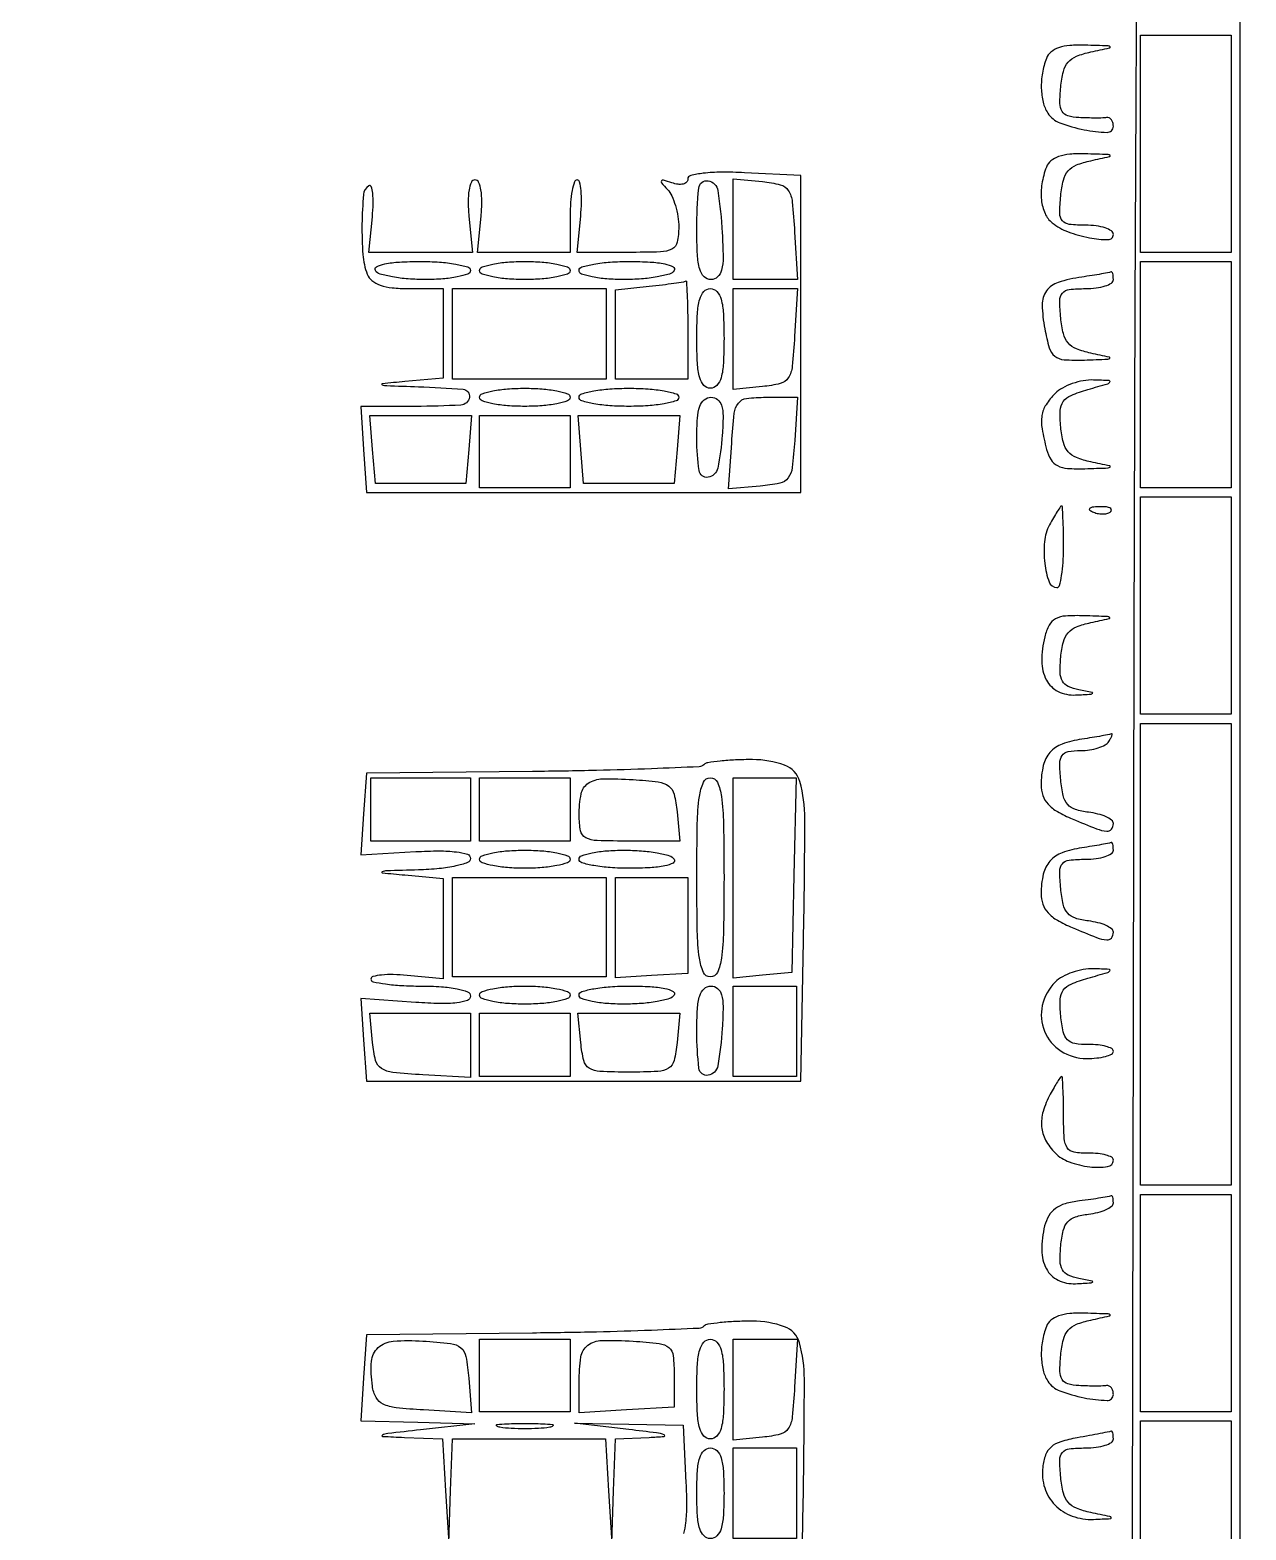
# Model space of a CAD drawing. Extents: x 23 to 255, y 40 to 184.
# Drawn here: x 61.53 to 72.9, y 74.53 to 88.54 of the extents above; entities that cross this region are included whole.
import ezdxf

# ---------------------------------------------------------------- set-up
doc = ezdxf.new("R2010")
doc.units = 0
doc.header["$MEASUREMENT"] = 0

msp = doc.modelspace()

# ---------------------------------------------------------------- linework, layer by layer
for points in [[(207.919475, 175.632891, 0.000007), (191.762556, 175.634099, 0.00002), (173.0434, 175.634494, 0.000013), (151.49745, 175.633531)], [(96.6132, 131.2146), (96.6132, 100.8432, -0.00018), (96.608357, 87.419075, -0.000516), (96.591991, 78.0858, -0.000015), (96.570667, 70.513747, -0.41338)], [(71.877434, 89.697059, 0.000487), (71.864642, 87.612289, 0.000547), (71.852822, 84.70673, 0.000272), (71.843874, 81.02565), (71.8254, 71.2332)], [(68.7375, 73.4751), (68.758651, 74.7864, 0.003341), (68.769507, 75.935665, 0.06908), (68.723067, 76.277119, 0.2436), (68.583294, 76.426851, 0.085682), (68.284688, 76.4784, 0.010862), (68.125203, 76.474935, 0.015204), (67.983059, 76.464418, 0.011476), (67.866949, 76.449568, 0.160159), (67.829802, 76.430802, -0.187428), (67.785345, 76.411223, -0.001165), (67.340066, 76.39253, -0.004517), (66.828116, 76.376863, -0.002838), (66.229452, 76.367352), (64.6767, 76.3515), (64.650915, 75.94965), (64.625129, 75.5478), (65.158515, 75.533578), (65.6919, 75.519356), (65.1843, 75.4632, 0.001162), (64.876463, 75.42842, 0.079696), (64.826245, 75.414311, 0.781824), (64.828519, 75.402436, 0.003603), (65.032028, 75.392822), (65.387356, 75.3786), (65.417882, 74.89215), (65.448407, 74.4057), (65.464403, 74.89215), (65.4804, 75.3786), (66.195278, 75.3786), (66.910156, 75.3786), (66.940682, 74.89215), (66.971207, 74.4057), (66.987203, 74.89215), (67.0032, 75.3786), (67.32045, 75.392822, 0.012356), (67.457843, 75.402387, 0.793101), (67.459783, 75.416611, 0.06011), (67.388425, 75.434469, 0.002562), (67.1301, 75.465623), (66.6225, 75.524201), (67.1301, 75.514851), (67.6377, 75.5055), (67.663084, 74.96914, -0.01171), (67.668205, 74.7547, -0.027657), (67.659443, 74.595109, -0.039452), (67.640089, 74.493932, -0.500597)]]:
    msp.add_lwpolyline(points, format="xyb")
msp.add_lwpolyline([(72.8406, 71.2332), (72.8406, 81.4698), (72.8406, 91.7064)])
for points in [[(72.756, 87.4764), (72.756, 86.4612), (72.333, 86.4612), (71.91, 86.4612), (71.91, 87.4764), (71.91, 88.4916), (72.333, 88.4916), (72.756, 88.4916)], [(72.756, 85.3191), (72.756, 84.2616), (72.333, 84.2616), (71.91, 84.2616), (71.91, 85.3191), (71.91, 86.3766), (72.333, 86.3766), (72.756, 86.3766)], [(66.9186, 85.6998), (66.9186, 85.2768), (66.1995, 85.2768), (65.4804, 85.2768), (65.4804, 85.6998), (65.4804, 86.1228), (66.1995, 86.1228), (66.9186, 86.1228)], [(65.633557, 84.62115), (65.6073, 84.3039), (65.1843, 84.3039), (64.7613, 84.3039), (64.735043, 84.62115), (64.708786, 84.9384), (65.1843, 84.9384), (65.659814, 84.9384)], [(66.5802, 84.6), (66.5802, 84.2616), (66.1572, 84.2616), (65.7342, 84.2616), (65.7342, 84.6), (65.7342, 84.9384), (66.1572, 84.9384), (66.5802, 84.9384)], [(67.579357, 84.62115), (67.5531, 84.3039), (67.1301, 84.3039), (66.7071, 84.3039), (66.680843, 84.62115), (66.654586, 84.9384), (67.1301, 84.9384), (67.605614, 84.9384)], [(72.756, 83.1618), (72.756, 82.1466), (72.333, 82.1466), (71.91, 82.1466), (71.91, 83.1618), (71.91, 84.177), (72.333, 84.177), (72.756, 84.177)], [(72.756, 79.9047), (72.756, 77.7474), (72.333, 77.7474), (71.91, 77.7474), (71.91, 79.9047), (71.91, 82.062), (72.333, 82.062), (72.756, 82.062)], [(65.6496, 81.2583), (65.6496, 80.9622), (65.1843, 80.9622), (64.719, 80.9622), (64.719, 81.2583), (64.719, 81.5544), (65.1843, 81.5544), (65.6496, 81.5544)], [(66.5802, 81.2583), (66.5802, 80.9622), (66.1572, 80.9622), (65.7342, 80.9622), (65.7342, 81.2583), (65.7342, 81.5544), (66.1572, 81.5544), (66.5802, 81.5544)], [(68.672041, 80.64495), (68.6529, 79.7355), (68.37795, 79.70899), (68.103, 79.68248), (68.103, 80.61844), (68.103, 81.5544), (68.397091, 81.5544), (68.691183, 81.5544)], [(66.9186, 80.1585), (66.9186, 79.6932), (66.1995, 79.6932), (65.4804, 79.6932), (65.4804, 80.1585), (65.4804, 80.6238), (66.1995, 80.6238), (66.9186, 80.6238)], [(67.68, 80.17504), (67.68, 79.72628), (67.3416, 79.706313), (67.0032, 79.686346), (67.0032, 80.155073), (67.0032, 80.6238), (67.3416, 80.6238), (67.68, 80.6238)], [(68.6952, 79.1856), (68.6952, 78.7626), (68.3991, 78.7626), (68.103, 78.7626), (68.103, 79.1856), (68.103, 79.6086), (68.3991, 79.6086), (68.6952, 79.6086)], [(66.5802, 79.0587), (66.5802, 78.7626), (66.1572, 78.7626), (65.7342, 78.7626), (65.7342, 79.0587), (65.7342, 79.3548), (66.1572, 79.3548), (66.5802, 79.3548)], [(72.756, 76.6476), (72.756, 75.6324), (72.333, 75.6324), (71.91, 75.6324), (71.91, 76.6476), (71.91, 77.6628), (72.333, 77.6628), (72.756, 77.6628)], [(66.5802, 75.9708), (66.5802, 75.6324), (66.1572, 75.6324), (65.7342, 75.6324), (65.7342, 75.9708), (65.7342, 76.3092), (66.1572, 76.3092), (66.5802, 76.3092)], [(72.756, 73.4328), (72.756, 71.3178), (72.333, 71.3178), (71.91, 71.3178), (71.91, 73.4328), (71.91, 75.5478), (72.333, 75.5478), (72.756, 75.5478)], [(68.6952, 74.871), (68.6952, 74.448), (68.3991, 74.448), (68.103, 74.448), (68.103, 74.871), (68.103, 75.294), (68.3991, 75.294), (68.6952, 75.294)]]:
    msp.add_lwpolyline(points, close=True)
for points in [[(71.030751, 88.273181, 0.0495), (70.993292, 88.136496, 0.04873), (70.983158, 87.994383, 0.052152), (71.000281, 87.86382, 0.086253), (71.044145, 87.761978, 0.158954), (71.156364, 87.671833, 0.040773), (71.382955, 87.606681, 0.042339), (71.597758, 87.582119, 0.422799), (71.6562, 87.638878, 0.069125), (71.651455, 87.673038, 0.096957), (71.637562, 87.700431, 0.11927), (71.616907, 87.716818, 0.148548), (71.59275, 87.720182, -0.032871), (71.556527, 87.71688, -0.006291), (71.490449, 87.716049, -0.006681), (71.41317, 87.717082, -0.006106), (71.33359, 87.720182, -0.05495), (71.230001, 87.736998, -0.193276), (71.177374, 87.777219, -0.136101), (71.156725, 87.853055, -0.022892), (71.16439, 88.00478, -0.036115), (71.189225, 88.150815, -0.117011), (71.233766, 88.237723, -0.122771), (71.311228, 88.293013, -0.041689), (71.4447, 88.33317, 0.001436), (71.621642, 88.371217, 0.566601), (71.625026, 88.381255, 0.210285), (71.60786, 88.389555, 0.000849), (71.390301, 88.396991, 0.028171), (71.249569, 88.393632, 0.062943), (71.144985, 88.371787, 0.088789), (71.072982, 88.331631, 0.130364)], [(71.030751, 87.257981, 0.051842), (70.988464, 87.100804, 0.065912), (70.984324, 86.95078, 0.076903), (71.017563, 86.824589, 0.123772), (71.08515, 86.737024, 0.076807), (71.233262, 86.653426, 0.043332), (71.43231, 86.597496, 0.044949), (71.607413, 86.580373, 0.416453), (71.6562, 86.628788, 0.25526), (71.638108, 86.661918, 0.062572), (71.580072, 86.689675, 0.048774), (71.49632, 86.708727, 0.031561), (71.39704, 86.715, -0.026099), (71.244173, 86.722985, -0.193228), (71.180947, 86.756395, -0.17965), (71.155835, 86.825746, -0.022042), (71.16439, 86.98958, -0.036115), (71.189225, 87.135615, -0.117011), (71.233766, 87.222523, -0.122771), (71.311228, 87.277813, -0.041689), (71.4447, 87.31797, 0.001436), (71.621642, 87.356017, 0.566601), (71.625026, 87.366055, 0.210285), (71.60786, 87.374355, 0.000849), (71.390301, 87.381791, 0.028171), (71.249569, 87.378432, 0.062943), (71.144985, 87.356587, 0.088789), (71.072982, 87.316431, 0.130364)], [(67.68, 87.144692, -0.203488), (67.667945, 87.116297, -0.13654), (67.63651, 87.099271, -0.090307), (67.588657, 87.097122, -0.05082), (67.53195, 87.110806, 0.010405), (67.451638, 87.137202, 0.328028), (67.433107, 87.130705, 0.338283), (67.434125, 87.111406, 0.010716), (67.48965, 87.048931, -0.078578), (67.530253, 86.988442, -0.03541), (67.564336, 86.898856, -0.03394), (67.587606, 86.797135, -0.039281), (67.5954, 86.69808, -0.050825), (67.581, 86.556779, -0.230029), (67.531912, 86.492915, -0.108339), (67.425405, 86.466009, -0.007904), (67.121214, 86.4612), (66.647028, 86.4612), (66.6793, 86.7996, 0.018125), (66.686941, 86.929337, 0.030261), (66.682796, 87.038595, 0.031602), (66.669683, 87.11903, 0.349806), (66.645886, 87.138, 0.325612), (66.620255, 87.119329, 0.029992), (66.599495, 87.038595, 0.029671), (66.584942, 86.929315, 0.018271), (66.5802, 86.7996), (66.5802, 86.4612), (66.148314, 86.4612), (65.716428, 86.4612), (65.7487, 86.7996, 0.021601), (65.755815, 86.936615, 0.043774), (65.747322, 87.04416, 0.062118), (65.725913, 87.115804, 0.297419), (65.6919, 87.138, 0.297419), (65.657887, 87.115804, 0.062118), (65.636478, 87.04416, 0.043774), (65.627985, 86.936615, 0.021601), (65.6351, 86.7996), (65.667372, 86.4612), (65.1843, 86.4612), (64.701228, 86.4612), (64.732821, 86.792484, 0.017272), (64.740358, 86.916839, 0.035084), (64.736038, 87.014651, 0.055287), (64.72212, 87.075531, 0.479719), (64.699407, 87.083591, 0.238383), (64.649759, 87.002466, 0.016163), (64.63614, 86.72382, 0.022905), (64.644434, 86.440735, 0.072958), (64.685751, 86.256619, 0.135731), (64.729206, 86.197791, 0.081869), (64.805743, 86.155841, 0.058118), (64.917141, 86.130707, 0.026458), (65.066451, 86.1228), (65.3958, 86.1228), (65.3958, 85.704664), (65.3958, 85.286529), (65.03625, 85.254145, 0.002203), (64.825753, 85.23425, 0.795152), (64.824535, 85.224837, 0.080672), (64.866771, 85.216501, 0.00087), (65.16315, 85.20698, -0.014478), (65.580011, 85.182219, -0.42922), (65.639346, 85.107576, -0.358078), (65.560338, 85.034875, -0.014035), (65.137365, 85.023), (64.625129, 85.023), (64.650915, 84.62115), (64.6767, 84.2193), (66.7071, 84.2193), (68.7375, 84.2193), (68.7375, 85.6998), (68.7375, 87.1803), (68.20875, 87.205487, 0.013017), (67.992438, 87.210153, 0.027509), (67.825018, 87.200184, 0.030396), (67.707304, 87.179341, 0.346657)], [(68.678471, 86.65155), (68.704042, 86.2074), (68.403521, 86.2074), (68.103, 86.2074), (68.103, 86.67806), (68.103, 87.14872), (68.37795, 87.12221, -0.037402), (68.544648, 87.093443, -0.191512), (68.619406, 87.039608, -0.117611), (68.656222, 86.933549, -0.010613)], [(68.001671, 86.6449, -0.011536), (68.009706, 86.417438, -0.062432), (67.995866, 86.294893, -0.149007), (67.958642, 86.231798, -0.187646), (67.895921, 86.2074, -0.201183), (67.832418, 86.234029, -0.127051), (67.79163, 86.304625, -0.056337), (67.770147, 86.438928, -0.011516), (67.7646, 86.67975, -0.023706), (67.782749, 87.062323, -0.429275), (67.869401, 87.130274, -0.330935), (67.961212, 87.038511, -0.022028)], [(65.6496, 86.292, -0.321151), (65.625991, 86.259034, -0.03204), (65.52681, 86.232251, -0.030878), (65.391818, 86.213509, -0.019057), (65.231593, 86.2074, -0.018832), (65.067683, 86.213576, -0.025672), (64.921016, 86.232251, -0.024383), (64.805023, 86.259012, -0.187586), (64.7613, 86.292, -0.439638), (64.771215, 86.327165, -0.067066), (64.848636, 86.353997, -0.036506), (64.985095, 86.371381, -0.013434), (65.179307, 86.3766, -0.016922), (65.359588, 86.370497, -0.027583), (65.511451, 86.351749, -0.026513), (65.624786, 86.325093, -0.333273)], [(66.5802, 86.292, -0.322437), (66.556465, 86.259021, -0.031449), (66.455944, 86.232251, -0.03053), (66.31934, 86.213509, -0.01883), (66.1572, 86.2074, -0.01883), (65.99506, 86.213509, -0.03053), (65.858456, 86.232251, -0.031449), (65.757935, 86.259021, -0.322437), (65.7342, 86.292, -0.322437), (65.757935, 86.324979, -0.031449), (65.858456, 86.351749, -0.03053), (65.99506, 86.370491, -0.01883), (66.1572, 86.3766, -0.01883), (66.31934, 86.370491, -0.03053), (66.455944, 86.351749, -0.031449), (66.556465, 86.324979, -0.322437)], [(67.5531, 86.292, -0.187586), (67.509377, 86.259012, -0.024383), (67.393384, 86.232251, -0.025672), (67.246717, 86.213576, -0.018832), (67.082807, 86.2074, -0.019057), (66.922582, 86.213509, -0.030878), (66.78759, 86.232251, -0.03204), (66.688409, 86.259034, -0.321151), (66.6648, 86.292, -0.333273), (66.689614, 86.325093, -0.026513), (66.802949, 86.351749, -0.027583), (66.954812, 86.370497, -0.016922), (67.135093, 86.3766, -0.013434), (67.329305, 86.371381, -0.036506), (67.465764, 86.353997, -0.067066), (67.543185, 86.327165, -0.439638)], [(67.68, 85.7421), (67.68, 85.2768), (67.3416, 85.2768), (67.0032, 85.2768), (67.0032, 85.694693), (67.0032, 86.112586), (67.32045, 86.145772, 0.003492), (67.443558, 86.159519, 0.005248), (67.550721, 86.173386, 0.002285), (67.641832, 86.186575, 0.111369), (67.65885, 86.193178, -0.580958), (67.667391, 86.18894, -0.002678), (67.673787, 86.066541, -0.007448), (67.678486, 85.919554, -0.004265)], [(71.3601, 86.230514, 0.040455), (71.140903, 86.180971, 0.16299), (71.031235, 86.101632, 0.162803), (70.991393, 85.972187, 0.040338), (71.014933, 85.748419, 0.024305), (71.05782, 85.568535, 0.156138), (71.10939, 85.491916, 0.153183), (71.196382, 85.458715, 0.023134), (71.385083, 85.456009, 0.000921), (71.603481, 85.463387, 0.198505), (71.622191, 85.471912, 0.581447), (71.618959, 85.482285, 0.001641), (71.4447, 85.51983, -0.041689), (71.311228, 85.559987, -0.122771), (71.233766, 85.615277, -0.117011), (71.189225, 85.702185, -0.036115), (71.16439, 85.84822, -0.022042), (71.155835, 86.012054, -0.17965), (71.180947, 86.081405, -0.193228), (71.244173, 86.114815, -0.026099), (71.39704, 86.1228, 0.030958), (71.496323, 86.128953, 0.047972), (71.580072, 86.147651, 0.061283), (71.638211, 86.174876, 0.258124), (71.6562, 86.2074, 0.023727), (71.654701, 86.238975, 0.047813), (71.649987, 86.263425, 0.082577), (71.643114, 86.277625, 0.39223), (71.63505, 86.279324, -0.088734), (71.618762, 86.273139, -0.002556), (71.545559, 86.259758, -0.005092), (71.458883, 86.24528, -0.003475)], [(68.0184, 85.6575, -0.01212), (68.012764, 85.425025, -0.054498), (67.991482, 85.2909, -0.118311), (67.952035, 85.218997, -0.211442), (67.8915, 85.1922, -0.211442), (67.830965, 85.218997, -0.118311), (67.791518, 85.2909, -0.054498), (67.770236, 85.425025, -0.01212), (67.7646, 85.6575, -0.01212), (67.770236, 85.889975, -0.054498), (67.791518, 86.0241, -0.118311), (67.830965, 86.096003, -0.211442), (67.8915, 86.1228, -0.211442), (67.952035, 86.096003, -0.118311), (67.991482, 86.0241, -0.054498), (68.012764, 85.889975, -0.01212)], [(68.678471, 85.67865, -0.010613), (68.656222, 85.396651, -0.117611), (68.619406, 85.290592, -0.191512), (68.544648, 85.236757, -0.037402), (68.37795, 85.20799), (68.103, 85.18148), (68.103, 85.65214), (68.103, 86.1228), (68.403521, 86.1228), (68.704042, 86.1228)], [(66.5802, 85.1076, -0.322437), (66.556465, 85.074621, -0.031449), (66.455944, 85.047851, -0.03053), (66.31934, 85.029109, -0.01883), (66.1572, 85.023, -0.01883), (65.99506, 85.029109, -0.03053), (65.858456, 85.047851, -0.031449), (65.757935, 85.074621, -0.322437), (65.7342, 85.1076, -0.322437), (65.757935, 85.140579, -0.031449), (65.858456, 85.167349, -0.03053), (65.99506, 85.186091, -0.01883), (66.1572, 85.1922, -0.01883), (66.31934, 85.186091, -0.03053), (66.455944, 85.167349, -0.031449), (66.556465, 85.140579, -0.322437)], [(67.5954, 85.1076, -0.332234), (67.570691, 85.074519, -0.026982), (67.458718, 85.047851, -0.027868), (67.308466, 85.029104, -0.017105), (67.1301, 85.023, -0.017105), (66.951734, 85.029104, -0.027868), (66.801482, 85.047851, -0.026982), (66.689509, 85.074519, -0.332234), (66.6648, 85.1076, -0.332234), (66.689509, 85.140681, -0.026982), (66.801482, 85.167349, -0.027868), (66.951734, 85.186096, -0.017105), (67.1301, 85.1922, -0.017105), (67.308466, 85.186096, -0.027868), (67.458718, 85.167349, -0.026982), (67.570691, 85.140681, -0.332234)], [(71.112343, 85.143857, 0.05361), (71.027135, 85.038117, 0.105388), (70.989145, 84.937543, 0.081), (70.990452, 84.812889, 0.02243), (71.032722, 84.62115, 0.069749), (71.073546, 84.524891, 0.141997), (71.133228, 84.46948, 0.100336), (71.228335, 84.443548, 0.024691), (71.391117, 84.440809, 0.000838), (71.608541, 84.448254, 0.21222), (71.625471, 84.456519, 0.564183), (71.622063, 84.466503, 0.001406), (71.4447, 84.50463, -0.0416), (71.311699, 84.54462, -0.121551), (71.234127, 84.599666, -0.117125), (71.189438, 84.685809, -0.03722), (71.164668, 84.829284, -0.032681), (71.159825, 84.984429, -0.14888), (71.188732, 85.068904, -0.139623), (71.260963, 85.125899, -0.027505), (71.418468, 85.180834, 0.001799), (71.603484, 85.234878, 0.186899), (71.62413, 85.250813, 0.567766), (71.617579, 85.263131, 0.003887), (71.471893, 85.26917, 0.052387), (71.375374, 85.262304, 0.039937), (71.2728, 85.235507, 0.040942), (71.17971, 85.194248, 0.071713)], [(68.002114, 84.754625, -0.031904), (67.959435, 84.445856, -0.315999), (67.869407, 84.360712, -0.415411), (67.785578, 84.423395, -0.035338), (67.7646, 84.71985, -0.015755), (67.77064, 84.911495, -0.066237), (67.792937, 85.024211, -0.135648), (67.834096, 85.084732, -0.17782), (67.896364, 85.1076, -0.161475), (67.957971, 85.087172, -0.16121), (67.995215, 85.033968, -0.075328), (68.009536, 84.932873, -0.015979)], [(68.678685, 84.70575, -0.013043), (68.655707, 84.45159, -0.133238), (68.616727, 84.354325, -0.182829), (68.538617, 84.305022, -0.029272), (68.3568, 84.278869), (68.0607, 84.253837), (68.090015, 84.680719, -0.010355), (68.114846, 84.958127, -0.134833), (68.152711, 85.053471, -0.204915), (68.228528, 85.09693, -0.02907), (68.4119, 85.1076), (68.704471, 85.1076)], [(71.059783, 83.91532, 0.099787), (71.012799, 83.759287, 0.052944), (71.015277, 83.556591, 0.055682), (71.055849, 83.382732, 0.317652), (71.129062, 83.331, 0.342639), (71.153333, 83.349845, 0.022344), (71.172735, 83.442831, 0.024994), (71.186442, 83.565756, 0.015269), (71.1909, 83.7117, 0.004474), (71.189594, 83.857677, 0.007451), (71.185562, 83.980569, 0.002218), (71.180089, 84.085443, 0.397739), (71.172727, 84.0924, 0.249857), (71.162553, 84.086978, 0.005916), (71.132053, 84.040383, 0.01163), (71.09742, 83.983192, 0.007461)], [(71.471138, 84.034609, 0.051402), (71.517403, 84.021408, 0.05415), (71.564572, 84.018242, 0.060344), (71.605629, 84.024939, 0.126455), (71.633288, 84.041287, 0.296942), (71.637197, 84.059803, 0.208169), (71.621754, 84.075424, 0.077125), (71.581147, 84.084791, 0.028489), (71.52225, 84.085721, 0.018894), (71.459111, 84.080726, 0.168741), (71.434428, 84.06877, 0.470617), (71.435887, 84.053352, 0.054073)], [(71.015673, 82.871806, 0.060961), (70.987104, 82.642839, 0.122353), (71.030338, 82.467035, 0.159164), (71.140025, 82.360571, 0.127059), (71.302351, 82.327321, 0.001426), (71.448781, 82.335173, 0.23893), (71.462177, 82.342941, 0.530065), (71.458434, 82.351828, 0.00215), (71.334076, 82.376144, -0.058343), (71.234069, 82.407667, -0.162125), (71.180514, 82.456897, -0.123526), (71.158955, 82.537881, -0.027795), (71.164876, 82.681503, -0.038077), (71.1896, 82.823072, -0.117188), (71.234402, 82.908642, -0.120626), (71.31206, 82.963507, -0.041537), (71.4447, 83.00337, 0.001735), (71.617822, 83.040704, 0.587449), (71.62099, 83.051219, 0.193787), (71.601607, 83.059837, 0.000953), (71.382862, 83.067191, 0.022962), (71.210305, 83.064737, 0.107631), (71.115309, 83.037979, 0.150308), (71.05677, 82.979206, 0.059852)], [(71.360375, 81.914791, 0.05122), (71.177975, 81.868553, 0.124314), (71.064002, 81.790918, 0.126477), (71.001708, 81.669442, 0.053945), (70.980695, 81.486633, 0.086904), (70.997159, 81.388798, 0.101354), (71.045711, 81.308187, 0.076871), (71.134047, 81.237737, 0.031012), (71.272783, 81.169383, 0.005709), (71.500081, 81.077446, 0.065018), (71.593854, 81.054191, 0.259856), (71.637738, 81.072499, 0.168338), (71.6562, 81.125781, 0.233512), (71.640281, 81.158007, 0.056702), (71.587859, 81.189424, 0.046395), (71.512653, 81.215513, 0.031666), (71.42355, 81.231531, -0.047844), (71.301014, 81.257671, -0.139735), (71.229557, 81.304841, -0.121741), (71.188076, 81.387035, -0.032252), (71.16439, 81.53325, -0.021502), (71.156052, 81.690045, -0.151977), (71.177718, 81.762249, -0.203913), (71.232958, 81.798072, -0.04328), (71.349747, 81.8082, 0.036712), (71.43468, 81.814444, 0.040814), (71.514737, 81.833051, 0.044789), (71.579187, 81.86026, 0.132832), (71.6139, 81.8928, 0.014623), (71.63222, 81.924477, 0.036631), (71.643147, 81.948825, 0.100459), (71.645079, 81.961748, 0.536733), (71.640043, 81.964724, -0.066241), (71.62086, 81.958385, -0.002552), (71.547106, 81.944827, -0.004523), (71.459406, 81.929986, -0.00317)], [(67.829866, 81.676066, -0.187431), (67.785465, 81.656512, -0.001162), (67.340156, 81.63782, -0.004511), (66.8282, 81.622147, -0.002834), (66.229516, 81.612616), (64.6767, 81.5967), (64.651634, 81.216), (64.626567, 80.8353), (65.138084, 80.863964, -0.012507), (65.358712, 80.870798, -0.032353), (65.517584, 80.861457, -0.044819), (65.621273, 80.839032, -0.328126), (65.6496, 80.800514, -0.314224), (65.622798, 80.762077, -0.034181), (65.513364, 80.730058, -0.030537), (65.358318, 80.705792, -0.015957), (65.16315, 80.69362, 0.00087), (64.866771, 80.684099, 0.080672), (64.824535, 80.675763, 0.795152), (64.825753, 80.66635, 0.002203), (65.03625, 80.646455), (65.3958, 80.614071), (65.3958, 80.14475), (65.3958, 79.675428), (65.0574, 79.7077, 0.018125), (64.927663, 79.715341, 0.030261), (64.818405, 79.711196, 0.031602), (64.73797, 79.698083, 0.349806), (64.719, 79.674286, 0.353889), (64.739955, 79.648386, 0.017505), (64.855682, 79.627895, 0.021805), (65.005913, 79.613332, 0.01326), (65.1843, 79.6086, -0.015617), (65.378129, 79.602545, -0.034629), (65.524606, 79.583142, -0.045357), (65.622646, 79.553718, -0.306208), (65.6496, 79.513832, -0.321608), (65.620806, 79.473696, -0.053482), (65.522531, 79.451793, -0.034443), (65.365753, 79.444958, -0.01173), (65.137996, 79.45607), (64.626392, 79.493076), (64.651546, 79.106688), (64.6767, 78.7203), (66.7071, 78.7203), (68.7375, 78.7203), (68.761434, 80.0316, 0.003553), (68.774136, 81.171317, 0.069784), (68.726923, 81.51813, 0.241547), (68.585101, 81.670775, 0.087251), (68.284688, 81.7236, 0.010848), (68.125208, 81.72014, 0.015187), (67.983078, 81.709637, 0.011454), (67.866974, 81.694807, 0.160213)], [(67.57961, 81.23715), (67.60612, 80.9622), (67.13546, 80.9622, -0.007982), (66.832922, 80.96703, -0.110223), (66.727479, 80.994121, -0.229987), (66.678877, 81.058369, -0.04892), (66.6648, 81.2019, -0.047674), (66.684059, 81.403423, -0.201067), (66.74994, 81.502376, -0.14306), (66.882988, 81.543878, -0.020839), (67.16925, 81.53715, -0.014697), (67.404826, 81.514807, -0.127515), (67.501909, 81.4763, -0.177817), (67.552221, 81.400761, -0.034888)], [(68.0184, 80.6238, -0.004556), (68.013829, 80.122128, -0.029335), (67.994366, 79.86945, -0.06897), (67.956993, 79.736101, -0.298365), (67.8915, 79.6932, -0.298365), (67.826007, 79.736101, -0.06897), (67.788634, 79.86945, -0.029335), (67.769171, 80.122128, -0.004556), (67.7646, 80.6238, -0.004556), (67.769171, 81.125472, -0.029335), (67.788634, 81.37815, -0.06897), (67.826007, 81.511499, -0.298365), (67.8915, 81.5544, -0.298365), (67.956993, 81.511499, -0.06897), (67.994366, 81.37815, -0.029335), (68.013829, 81.125472, -0.004556)], [(66.5802, 80.793, -0.322437), (66.556465, 80.760021, -0.031449), (66.455944, 80.733251, -0.03053), (66.31934, 80.714509, -0.01883), (66.1572, 80.7084, -0.01883), (65.99506, 80.714509, -0.03053), (65.858456, 80.733251, -0.031449), (65.757935, 80.760021, -0.322437), (65.7342, 80.793, -0.322437), (65.757935, 80.825979, -0.031449), (65.858456, 80.852749, -0.03053), (65.99506, 80.871491, -0.01883), (66.1572, 80.8776, -0.01883), (66.31934, 80.871491, -0.03053), (66.455944, 80.852749, -0.031449), (66.556465, 80.825979, -0.322437)], [(67.5531, 80.793, -0.439638), (67.543185, 80.757835, -0.067066), (67.465764, 80.731003, -0.036506), (67.329305, 80.713619, -0.013434), (67.135093, 80.7084, -0.016922), (66.954812, 80.714503, -0.027583), (66.802949, 80.733251, -0.026513), (66.689614, 80.759907, -0.333273), (66.6648, 80.793, -0.321151), (66.688409, 80.825966, -0.03204), (66.78759, 80.852749, -0.030878), (66.922582, 80.871491, -0.019057), (67.082807, 80.8776, -0.018832), (67.246717, 80.871424, -0.025672), (67.393384, 80.852749, -0.024383), (67.509377, 80.825988, -0.187586)], [(71.360375, 80.899591, 0.05122), (71.177975, 80.853353, 0.124314), (71.064002, 80.775718, 0.126477), (71.001708, 80.654242, 0.053945), (70.980695, 80.471433, 0.086904), (70.997159, 80.373598, 0.101354), (71.045711, 80.292987, 0.076871), (71.134047, 80.222537, 0.031012), (71.272783, 80.154183, 0.005709), (71.500081, 80.062246, 0.065018), (71.593854, 80.038991, 0.259856), (71.637738, 80.057299, 0.168338), (71.6562, 80.110581, 0.233512), (71.640281, 80.142807, 0.056702), (71.587859, 80.174224, 0.046395), (71.512653, 80.200313, 0.031666), (71.42355, 80.216331, -0.047844), (71.301014, 80.242471, -0.139735), (71.229557, 80.289641, -0.121741), (71.188076, 80.371835, -0.032252), (71.16439, 80.51805, -0.021973), (71.155818, 80.682165, -0.179517), (71.18092, 80.751575, -0.193387), (71.244138, 80.785009, -0.026112), (71.39704, 80.793, 0.030958), (71.496323, 80.799153, 0.047972), (71.580072, 80.817851, 0.061283), (71.638211, 80.845076, 0.258124), (71.6562, 80.8776, 0.023727), (71.654701, 80.909175, 0.047813), (71.649987, 80.933625, 0.082577), (71.643114, 80.947825, 0.39223), (71.63505, 80.949524, -0.087719), (71.61877, 80.943304, -0.002529), (71.54564, 80.929627, -0.005039), (71.459052, 80.914786, -0.00344)], [(71.112343, 79.644857, 0.14213), (70.992507, 79.427069, 0.15384), (71.012929, 79.186323, 0.154299), (71.167554, 79.001285, 0.143094), (71.405377, 78.9318, 0.025156), (71.501494, 78.936639, 0.039926), (71.582521, 78.951418, 0.047746), (71.640025, 78.972777, 0.287482), (71.6562, 78.998585, 0.279879), (71.640696, 79.024112, 0.05329), (71.587859, 79.044772, 0.043021), (71.512698, 79.05847, 0.027159), (71.42355, 79.062035, -0.042649), (71.296681, 79.071047, -0.163001), (71.227296, 79.107109, -0.140187), (71.187693, 79.1814, -0.028703), (71.164668, 79.329914, -0.032576), (71.159804, 79.485327, -0.148825), (71.188696, 79.569865, -0.139746), (71.260913, 79.62688, -0.027509), (71.418468, 79.681834, 0.001799), (71.603484, 79.735878, 0.186899), (71.62413, 79.751813, 0.567766), (71.617579, 79.764131, 0.003887), (71.471893, 79.77017, 0.052387), (71.375374, 79.763304, 0.039937), (71.2728, 79.736507, 0.040942), (71.17971, 79.695248, 0.071713)], [(66.5802, 79.524, -0.322437), (66.556465, 79.491021, -0.031449), (66.455944, 79.464251, -0.03053), (66.31934, 79.445509, -0.01883), (66.1572, 79.4394, -0.01883), (65.99506, 79.445509, -0.03053), (65.858456, 79.464251, -0.031449), (65.757935, 79.491021, -0.322437), (65.7342, 79.524, -0.322437), (65.757935, 79.556979, -0.031449), (65.858456, 79.583749, -0.03053), (65.99506, 79.602491, -0.01883), (66.1572, 79.6086, -0.01883), (66.31934, 79.602491, -0.03053), (66.455944, 79.583749, -0.031449), (66.556465, 79.556979, -0.322437)], [(67.5531, 79.524, -0.187586), (67.509377, 79.491012, -0.024383), (67.393384, 79.464251, -0.025672), (67.246717, 79.445576, -0.018832), (67.082807, 79.4394, -0.019057), (66.922582, 79.445509, -0.030878), (66.78759, 79.464251, -0.03204), (66.688409, 79.491034, -0.321151), (66.6648, 79.524, -0.333273), (66.689614, 79.557093, -0.026513), (66.802949, 79.583749, -0.027583), (66.954812, 79.602497, -0.016922), (67.135093, 79.6086, -0.013434), (67.329305, 79.603381, -0.036506), (67.465764, 79.585997, -0.067066), (67.543185, 79.559165, -0.439638)], [(68.001885, 79.213363, -0.026434), (67.960391, 78.863354, -0.324264), (67.869434, 78.77466, -0.423162), (67.784115, 78.840189, -0.028813), (67.7646, 79.17855, -0.013334), (67.770367, 79.394768, -0.060948), (67.792219, 79.518301, -0.131758), (67.833193, 79.583826, -0.189718), (67.896135, 79.6086, -0.174802), (67.958354, 79.586163, -0.155523), (67.995606, 79.528045, -0.068329), (68.009658, 79.416208, -0.013424)], [(65.6496, 79.054279), (65.6496, 78.753758), (65.20545, 78.779329, -0.010613), (64.923451, 78.801578, -0.117611), (64.817392, 78.838394, -0.191512), (64.763557, 78.913152, -0.037402), (64.73479, 79.07985), (64.70828, 79.3548), (65.17894, 79.3548), (65.6496, 79.3548)], [(67.57961, 79.07985, -0.033625), (67.551892, 78.911668, -0.20044), (67.500865, 78.841123, -0.12719), (67.401132, 78.810716, -0.010728), (67.1301, 78.8049, -0.010728), (66.859068, 78.810716, -0.12719), (66.759335, 78.841123, -0.20044), (66.708308, 78.911668, -0.033625), (66.68059, 79.07985), (66.65408, 79.3548), (67.1301, 79.3548), (67.60612, 79.3548)], [(71.066977, 78.598962, 0.050425), (71.000314, 78.437078, 0.093333), (70.98564, 78.296138, 0.103311), (71.023273, 78.169227, 0.072937), (71.112343, 78.049543, 0.110265), (71.243985, 77.96595, 0.056325), (71.435411, 77.920405, 0.064947), (71.602644, 77.921854, 0.374242), (71.6562, 77.983385, 0.279879), (71.640696, 78.008912, 0.05329), (71.587859, 78.029572, 0.043021), (71.512698, 78.04327, 0.027159), (71.42355, 78.046835, -0.043522), (71.288467, 78.056667, -0.211243), (71.225535, 78.09754, -0.131664), (71.196876, 78.185015, -0.013695), (71.1909, 78.403159, 0.004736), (71.189594, 78.54106, 0.00789), (71.185562, 78.657137, 0.002484), (71.180082, 78.755828, 0.398364), (71.172727, 78.762709, 0.245859), (71.16262, 78.757342, 0.006761), (71.134166, 78.714563, 0.012462), (71.101856, 78.661687, 0.008046)], [(71.339222, 77.601621, 0.03765), (71.205835, 77.574751, 0.087839), (71.114396, 77.530663, 0.104958), (71.053504, 77.463593, 0.07064), (71.014333, 77.367466, 0.062273), (70.98675, 77.141604, 0.122552), (71.030661, 76.967276, 0.157924), (71.14057, 76.861361, 0.126761), (71.302351, 76.828321, 0.001426), (71.448781, 76.836173, 0.23893), (71.462177, 76.843941, 0.530065), (71.458434, 76.852828, 0.00215), (71.334076, 76.877144, -0.058375), (71.234042, 76.908682, -0.162224), (71.18049, 76.957942, -0.123443), (71.158941, 77.039003, -0.027716), (71.164876, 77.182873, -0.033983), (71.18842, 77.324624, -0.122362), (71.230096, 77.405458, -0.137522), (71.301688, 77.45215, -0.047543), (71.42355, 77.478069, 0.031666), (71.512653, 77.494087, 0.046395), (71.587859, 77.520176, 0.056702), (71.640281, 77.551593, 0.233512), (71.6562, 77.583819, 0.025454), (71.654704, 77.613183, 0.052748), (71.649987, 77.635622, 0.097521), (71.643086, 77.648047, 0.37605), (71.63505, 77.649261, -0.100178), (71.618455, 77.642829, -0.002593), (71.539426, 77.629682, -0.005392), (71.446008, 77.61567, -0.003646)], [(71.030751, 76.429181, 0.0495), (70.993292, 76.292496, 0.04873), (70.983158, 76.150383, 0.052152), (71.000281, 76.01982, 0.086253), (71.044145, 75.917978, 0.158954), (71.156364, 75.827833, 0.040773), (71.382955, 75.762681, 0.042339), (71.597758, 75.738119, 0.422799), (71.6562, 75.794878, 0.069125), (71.651455, 75.829038, 0.096957), (71.637562, 75.856431, 0.11927), (71.616907, 75.872818, 0.148548), (71.59275, 75.876182, -0.032871), (71.556527, 75.87288, -0.006291), (71.490449, 75.872049, -0.006681), (71.41317, 75.873082, -0.006106), (71.33359, 75.876182, -0.05495), (71.230001, 75.892998, -0.193276), (71.177374, 75.933219, -0.136101), (71.156725, 76.009055, -0.022892), (71.16439, 76.16078, -0.036115), (71.189225, 76.306815, -0.117011), (71.233766, 76.393723, -0.122771), (71.311228, 76.449013, -0.041689), (71.4447, 76.48917, 0.001436), (71.621642, 76.527217, 0.566601), (71.625026, 76.537255, 0.210285), (71.60786, 76.545555, 0.000849), (71.390301, 76.552991, 0.028171), (71.249569, 76.549632, 0.062943), (71.144985, 76.527787, 0.088789), (71.072982, 76.487631, 0.130364)], [(65.633832, 75.945042), (65.660363, 75.623184), (65.210832, 75.648942, -0.012001), (64.953989, 75.669854, -0.082815), (64.832517, 75.703536, -0.163584), (64.767922, 75.764936, -0.086645), (64.73346, 75.871203, -0.051278), (64.724565, 76.103455, -0.19666), (64.786561, 76.230963, -0.1656), (64.928905, 76.291424, -0.03438), (65.204587, 76.292721, -0.012971), (65.463951, 76.269323, -0.142168), (65.559357, 76.229171, -0.180223), (65.607432, 76.147753, -0.023634)], [(67.5531, 75.9708), (67.5531, 75.6747), (67.10895, 75.649129), (66.6648, 75.623558), (66.6648, 75.909979, -0.036617), (66.682013, 76.144699, -0.196548), (66.746004, 76.252784, -0.157912), (66.876862, 76.298318, -0.0217), (67.16925, 76.29195, -0.012995), (67.414028, 76.269575, -0.14591), (67.502743, 76.231341, -0.194552), (67.543368, 76.15514, -0.02638)], [(68.0184, 75.8439, -0.01212), (68.012764, 75.611425, -0.054498), (67.991482, 75.4773, -0.118311), (67.952035, 75.405397, -0.211442), (67.8915, 75.3786, -0.211442), (67.830965, 75.405397, -0.118311), (67.791518, 75.4773, -0.054498), (67.770236, 75.611425, -0.01212), (67.7646, 75.8439, -0.01212), (67.770236, 76.076375, -0.054498), (67.791518, 76.2105, -0.118311), (67.830965, 76.282403, -0.211442), (67.8915, 76.3092, -0.211442), (67.952035, 76.282403, -0.118311), (67.991482, 76.2105, -0.054498), (68.012764, 76.076375, -0.01212)], [(68.678471, 75.86505, -0.010613), (68.656222, 75.583051, -0.117611), (68.619406, 75.476992, -0.191512), (68.544648, 75.423157, -0.037402), (68.37795, 75.39439), (68.103, 75.36788), (68.103, 75.83854), (68.103, 76.3092), (68.403521, 76.3092), (68.704042, 76.3092)], [(66.38985, 75.487205, -0.023547), (66.283912, 75.476227, -0.014044), (66.1572, 75.472667, -0.014044), (66.030488, 75.476227, -0.023547), (65.92455, 75.487205, -0.124239), (65.89389, 75.500079, -0.664672), (65.896923, 75.512096, -0.03126), (65.990486, 75.520336, -0.006336), (66.1572, 75.522448, -0.006336), (66.323914, 75.520336, -0.03126), (66.417477, 75.512096, -0.664672), (66.42051, 75.500079, -0.124239)], [(71.3178, 75.388613, 0.029811), (71.163974, 75.351869, 0.103312), (71.074641, 75.30307, 0.129134), (71.023292, 75.229301, 0.059018), (70.995957, 75.114286, 0.106542), (71.01469, 74.921462, 0.116701), (71.111427, 74.76062, 0.113722), (71.272361, 74.657354, 0.097347), (71.471893, 74.627209, 0.001366), (71.630551, 74.634652, 0.521877), (71.635738, 74.642941, 0.243511), (71.623936, 74.652688, 0.000908), (71.4447, 74.69103, -0.041689), (71.311228, 74.731187, -0.122771), (71.233766, 74.786477, -0.117011), (71.189225, 74.873385, -0.036115), (71.16439, 75.01942, -0.022042), (71.155835, 75.183254, -0.17965), (71.180947, 75.252605, -0.193228), (71.244173, 75.286015, -0.026099), (71.39704, 75.294, 0.030958), (71.496323, 75.300153, 0.047972), (71.580072, 75.318851, 0.061283), (71.638211, 75.346076, 0.258124), (71.6562, 75.3786, 0.023729), (71.654696, 75.410273, 0.046388), (71.649987, 75.435077, 0.075502), (71.643134, 75.44998, 0.386056), (71.63505, 75.452063, -0.070485), (71.61867, 75.446196, -0.001451), (71.533133, 75.428831, -0.003372), (71.4328, 75.409467, -0.002259)], [(68.0184, 74.871, -0.014068), (68.012542, 74.662843, -0.058865), (67.990905, 74.53965, -0.122766), (67.951313, 74.472962, -0.200296), (67.8915, 74.448, -0.200296), (67.831687, 74.472962, -0.122766), (67.792095, 74.53965, -0.058865), (67.770458, 74.662843, -0.014068), (67.7646, 74.871, -0.014068), (67.770458, 75.079157, -0.058865), (67.792095, 75.20235, -0.122766), (67.831687, 75.269038, -0.200296), (67.8915, 75.294, -0.200296), (67.951313, 75.269038, -0.122766), (67.990905, 75.20235, -0.058865), (68.012542, 75.079157, -0.014068)]]:
    msp.add_lwpolyline(points, format="xyb", close=True)

doc.saveas('drawing.dxf')
